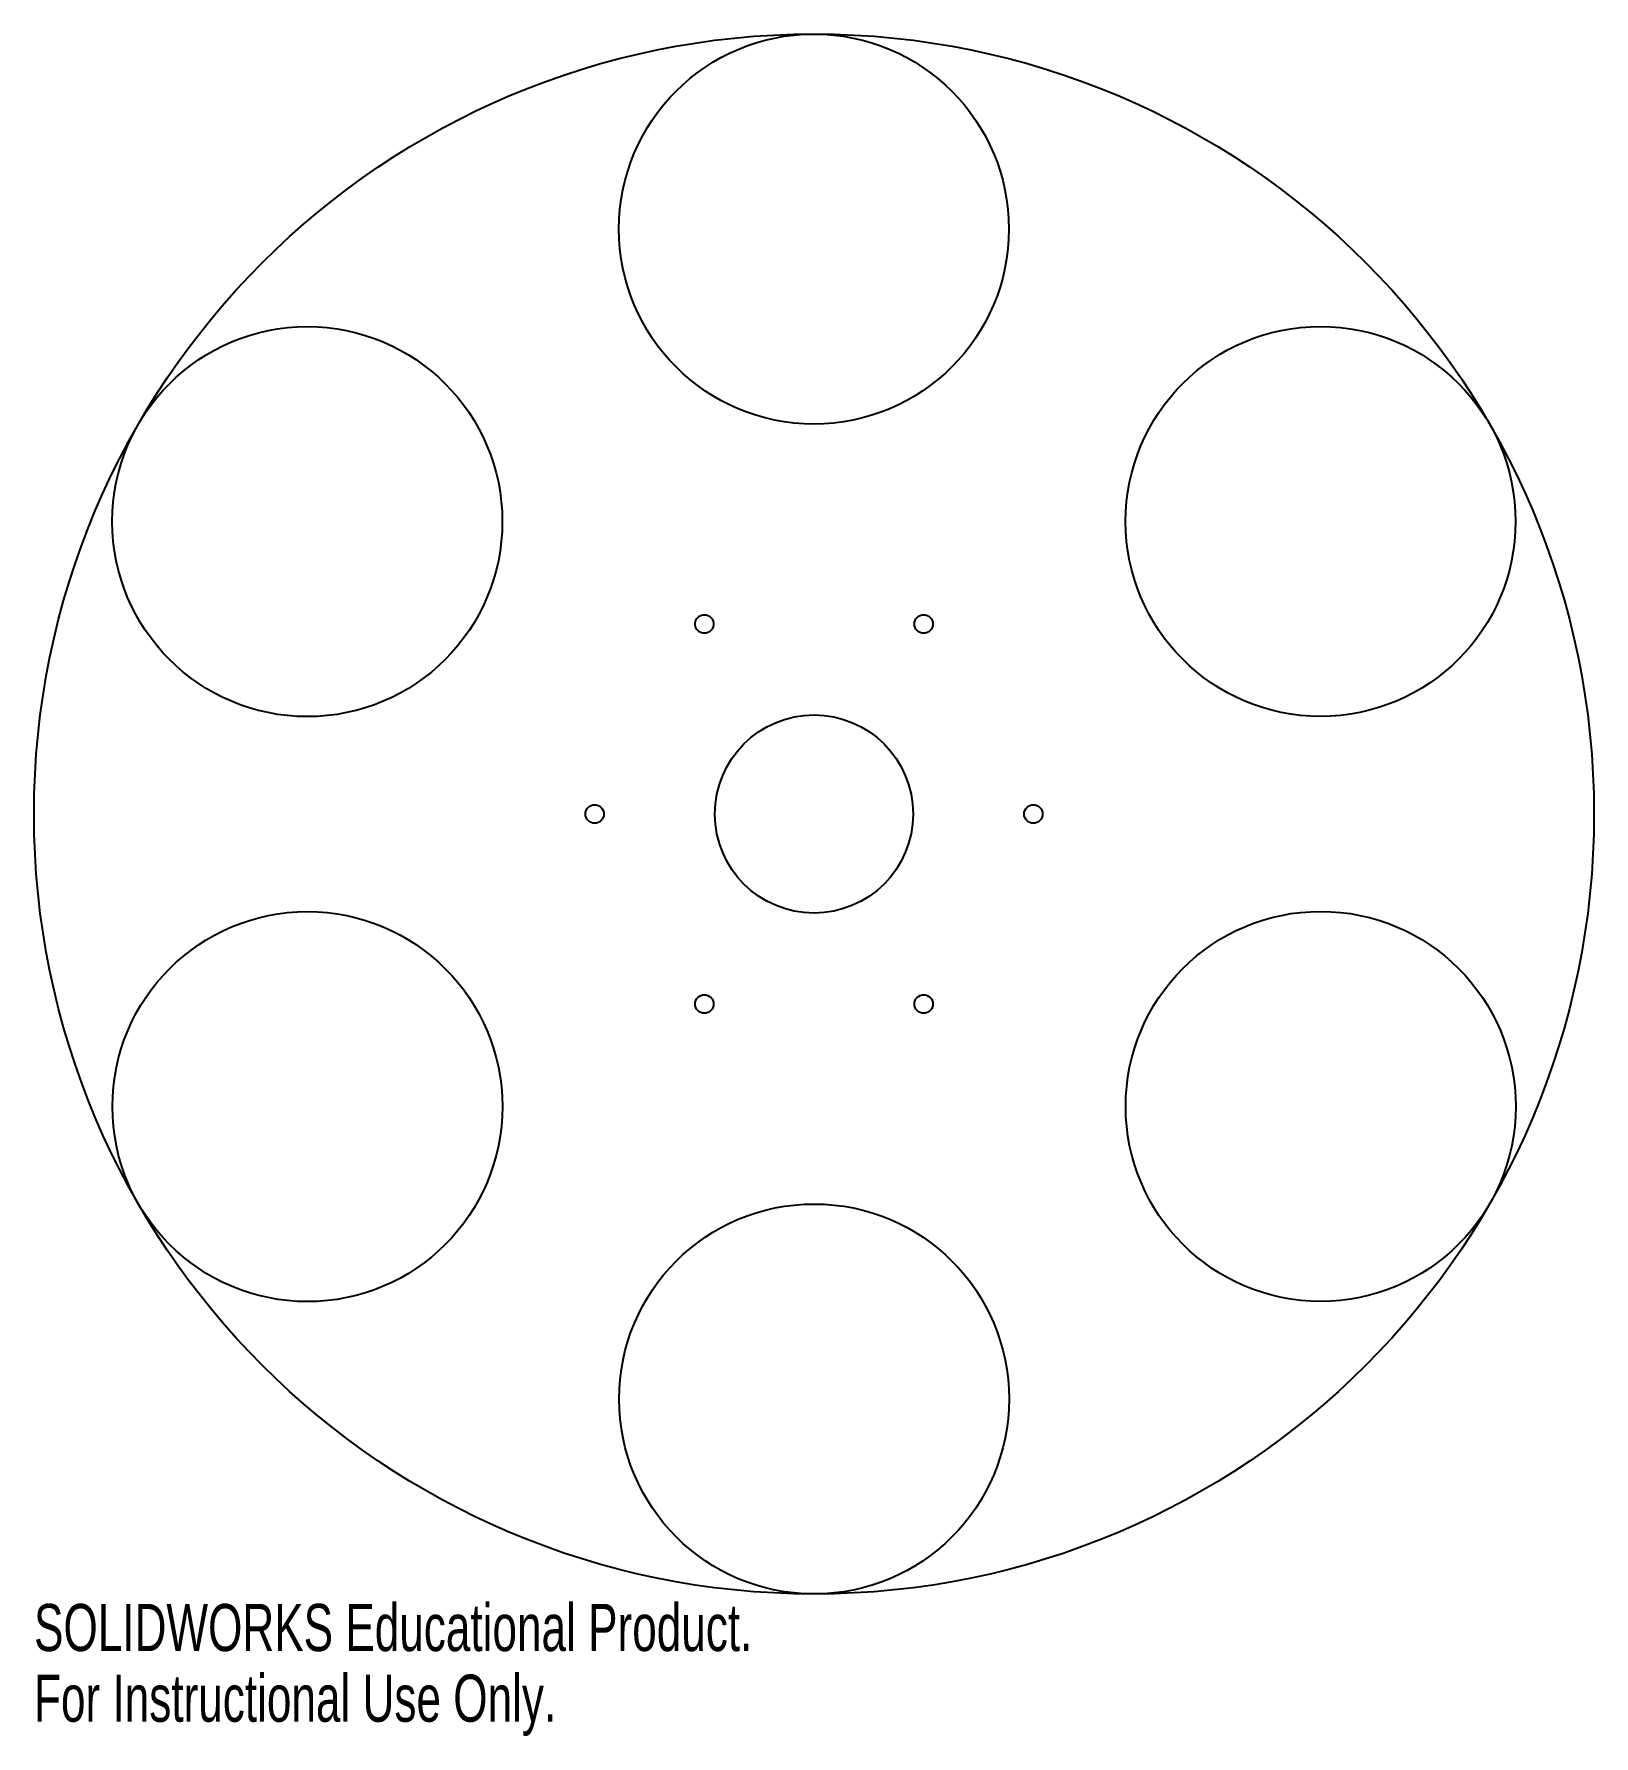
# Model space of a CAD drawing. Header units: millimetres. Extents: x -80 to 80, y -95 to 80.
import ezdxf

# ---------------------------------------------------------------- set-up
doc = ezdxf.new("R2010")
doc.units = ezdxf.units.MM
doc.styles.add('SLDTEXTSTYLE0', font='TXT', dxfattribs={"width": 0.7})

msp = doc.modelspace()

# ---------------------------------------------------------------- linework, layer by layer
at = {"color": 7, "linetype": 'Continuous'}
for centre, radius in [((0, 0), 80), ((-0.01, 60), 20), ((-51.97, 29.99), 20), ((51.96, 30.01), 20), ((-11.25, 19.49), 0.952), ((11.25, 19.49), 0.952), ((0, 0), 10.16), ((-22.5, 0), 0.952), ((22.5, 0), 0.952), ((-51.96, -30.01), 20), ((51.97, -29.99), 20), ((-11.25, -19.49), 0.952), ((11.25, -19.49), 0.952), ((0.01, -60), 20)]:
    msp.add_circle(centre, radius, dxfattribs=at)

# ---------------------------------------------------------------- texts
at = {"color": 7, "linetype": 'Continuous', "char_height": 4.8336, "attachment_point": 1, "style": 'SLDTEXTSTYLE0'}
for s, insert in [('SOLIDWORKS Educational Product.', (-80, -81.02)), ('For Instructional Use Only.', (-80, -88.27))]:
    msp.add_mtext(s, dxfattribs=dict(at, insert=insert))

doc.saveas('drawing.dxf')
